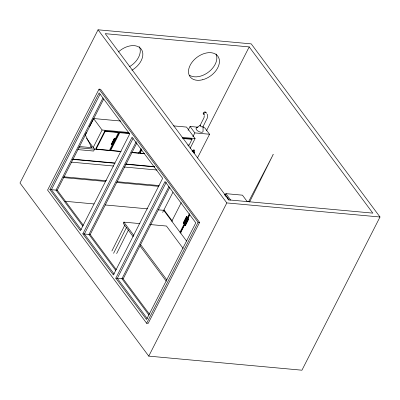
<?xml version="1.0" encoding="UTF-8"?>
<svg xmlns="http://www.w3.org/2000/svg" width="400" height="400" viewBox="0 0 400 400"><rect width="100%" height="100%" fill="white"/><g stroke="black" fill="none" stroke-linecap="round" stroke-linejoin="round"><path stroke-width="0.6" d="M206.075 112.87C206 110.55 201.615 112.875 203.67 114.135M248.64 201.595L273.135 154.635L249.55 202.05M111.875 251.025L124.89 224.94M113.585 253.32L126.595 227.235M116.645 253.6L128.555 229.74M98.06 29.8L20 183L148.76 356.125L301.94 370.2L380 217L251.24 43.875L98.06 29.8L226.815 202.925L380 217M99.025 89.135L47.59 190.09L146.635 323.26L148.165 323.4L199.605 222.45L100.56 89.275L99.025 89.135L198.07 222.305L199.605 222.45M49.875 189.55L99.13 92.885L129.695 133.985L80.445 230.65L49.875 189.55L57.245 190.23L83.34 225.315M100.095 94.14L51.41 189.69L81.23 229.79M103.005 97.895L56.02 190.115L82.86 226.205M85 135.32L86.38 132.61M89.415 126.655L93.55 118.53L120.83 121.04M57.245 190.23L103.665 99.12M92.985 147.885L102.09 130.015L93.55 118.53M86.47 138.33L94.56 149.21L93.625 151.045L77.695 149.585M104.84 130.905L95.81 148.635L96.15 149.095L109.465 150.315L118.5 132.59L118.155 132.13L104.84 130.905L105.185 131.365L118.5 132.59M96.15 149.095L105.185 131.365M114.32 138.275L111.195 144.405L111.365 144.635L111.98 144.69L115.1 138.565L114.32 138.275L115.1 138.565M111.365 144.635L114.49 138.505M114.15 139.865L114.93 138.335M129.185 133.145L119.38 132.245L110.35 149.97L110.69 150.43L121.11 151.385M110.69 150.43L119.725 132.705L119.38 132.245M82.835 233.865L132.09 137.2L162.655 178.3L113.4 274.965L82.835 233.865L90.2 234.54L116.295 269.63M133.055 138.45L84.365 234.005L114.19 274.105M136.25 141.655L88.975 234.43L115.815 270.515M90.2 234.54L136.91 142.875M131.525 152.345L138.875 153.02L141.135 148.59M141.455 149.35L139.76 152.675L140.1 153.135L144.39 153.525M140.1 153.135L141.795 149.81M139.93 223.605L123.88 222.13L123.26 223.355L133.28 236.825M188.09 130.345L190.06 126.47L198.03 127.2M115.795 278.18L165.045 181.515L195.785 222.845L146.53 319.51L115.795 278.18L123.16 278.855L149.455 314.21M166.295 182.21L117.325 278.32L147.32 318.655M192.87 136.77L194.845 132.9L190.06 126.47M188.64 145.995L192.025 139.345L191.685 138.89L182.495 138.045M168.925 186.525L121.935 278.745L148.97 315.095M207.17 114.115L207.55 115.82L207.32 118.005L203.08 126.56C202.25 127.37 200.34 126.535 200.06 125.475L204.055 117.59L204.265 115.57M123.16 278.855L169.865 187.19M190.115 148.305L195.085 138.56L186.545 127.08L173.525 125.88M162.655 212.435L172.88 192.365M206.42 130.87L249.2 46.905L105.24 33.675L228.855 199.895L372.82 213.12L249.2 46.905M197.42 158.05L209.55 134.25L204.77 127.82L202.93 127.65M181.285 202.595L171.815 221.18L172.43 221.24M183.29 222.815L186.415 216.685L186.72 216.715L187.06 217.175L183.94 223.3L183.29 222.815L183.94 223.3M183.595 222.84L185.42 219.265M185.94 218.245L186.72 216.715M183.63 223.27L186.755 217.145L186.415 216.685M189.46 213.59L179.99 232.175L180.605 232.23L189.795 214.19M189.715 214.855L180.525 232.89L181.14 232.95M184.85 224.91L187.97 218.78L188.275 218.81L188.62 219.27L185.495 225.395L184.85 224.91L185.495 225.395M185.155 224.935L188.275 218.81M185.19 225.37L188.31 219.24L187.97 218.78M146.635 323.26L198.07 222.305M225.06 195.305L225.905 193.65L242.45 195.17L247.27 201.65M148.76 356.125L226.815 202.925M200.06 125.475L200.59 125.145M196.53 127.87L200.14 125.315M273.23 154.775L272.97 154.645M193.075 152.695L194.14 152.3L194.345 153.105L194.175 152.875M193.25 152.925L194.31 152.525M204.005 114.21L204.38 114.2M194.845 132.9L209.55 134.25M102.09 130.015L128.75 132.465M182.065 137.36L195.085 138.56M119.725 132.705L129.53 133.605M182.835 138.5L192.025 139.345M192.73 150.455L193.955 150.57L194.47 151.26L192.02 151.03L194 149.665L194.47 151.26M79.445 146.535L91.7 147.66L85.095 134.59M94.295 149.135L120.95 151.585M132.11 152.61L144.51 153.75M78.63 147.745L94.56 149.21M72.51 159.11L114.705 162.99M125.875 164.015L154.415 166.64M72.775 159.385L115.06 163.275M125.635 164.245L154.86 166.93M71.37 162.145L113.655 166.03M124.23 167L157.19 170.03M63.705 176.805L106.505 180.74M117.045 181.705L159.22 185.585M63.315 177.57L105.49 181.45M116.655 182.475L158.83 186.35M64.88 201.255L94.095 203.94M105.285 204.965L147.56 208.85M158.125 209.82L163.72 210.335L186.545 241.025M186.755 217.145L187.06 217.175M188.31 219.24L188.62 219.27M150.42 224.57L166.465 226.04L183.155 248.48M204.205 114.86C202.29 113.72 205.92 111.34 206.585 113.26M225.905 193.65L230.725 200.13M225.45 195.105L229.165 200.1M224.515 194.485L226 196.48M227.855 198.97L228.595 199.97M138.535 152.56L138.875 153.02M163.965 209.855L172.06 220.74M90.625 146.22L91.7 147.66M123.88 222.13L133.895 235.59M140.57 244.565L166.9 279.97M139.96 245.81L166.305 281.24M203.06 126.365L203.045 131.39A3.84 1.705 27 0 1 198.15 131.175A3.84 1.705 27 0 1 197.095 127.71M192.775 151.41A1.535 1.025 -36.6 0 1 193.835 152.415M193.115 151.87A1.535 1.025 -36.6 0 1 194.14 152.3M118.32 52.02A17.275 11.52 -36.6 0 1 141.23 49.13A17.275 11.52 -36.6 0 1 131.905 70.24M139.305 46.695A17.275 11.52 -36.6 0 1 129.335 66.785M216.015 53.975A17.275 11.52 -36.6 0 1 209.03 71.68A17.275 11.52 -36.6 0 1 189.555 75.235M188.46 145.09L187.845 145.035L188.63 145.32L188.46 145.09M202.635 79.74A17.275 11.52 -36.6 0 0 217.98 56.385A17.275 11.52 -36.6 0 0 191.275 63.33A17.275 11.52 -36.6 0 0 202.635 79.74"/></g></svg>
